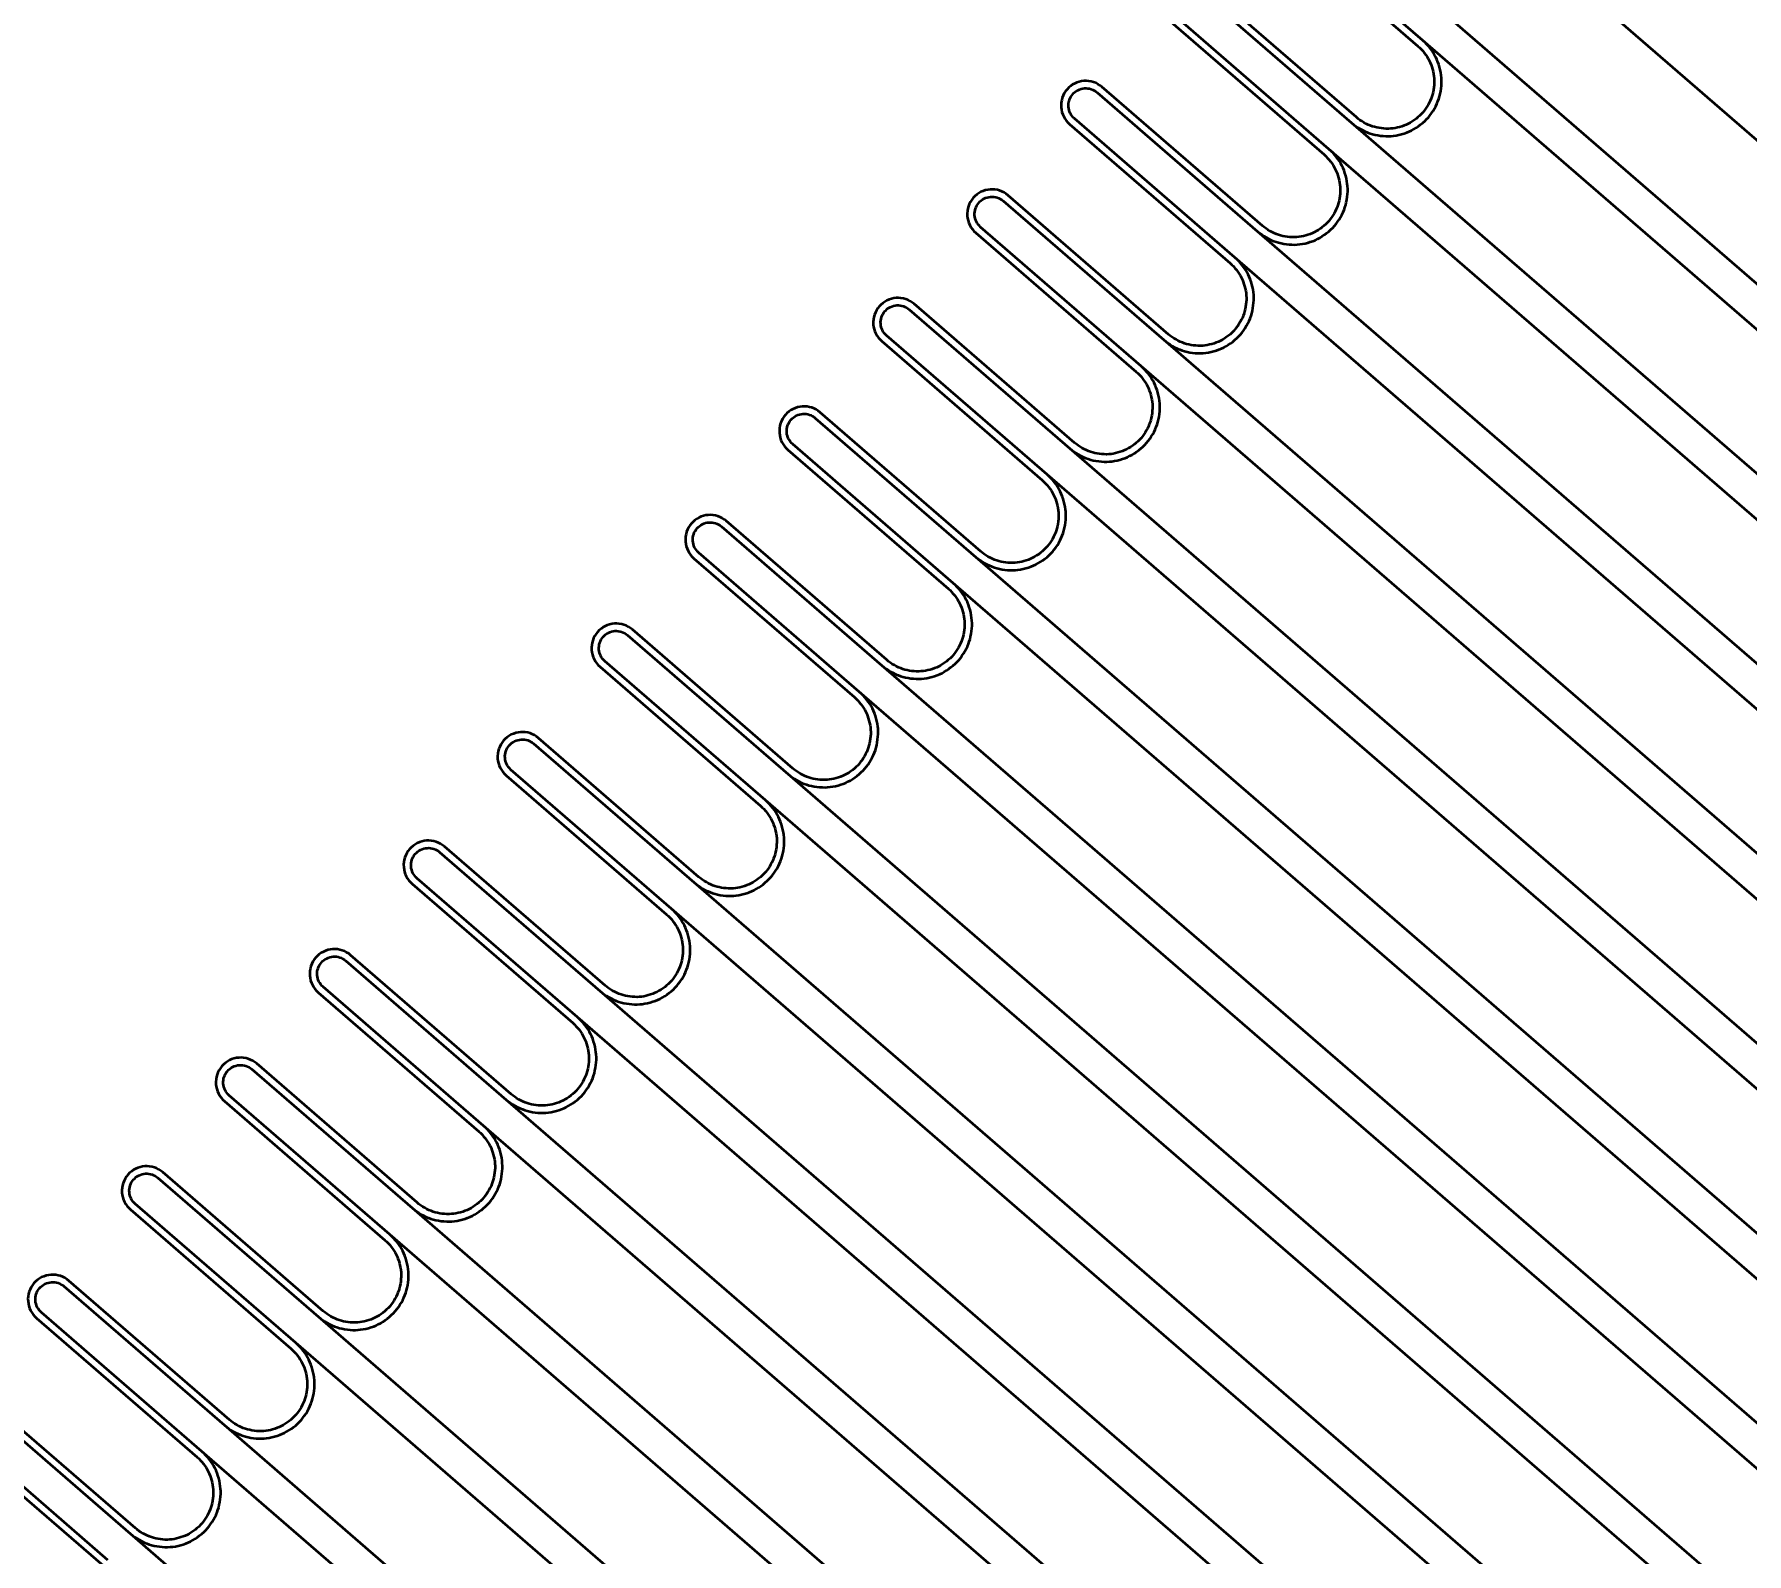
# Model space of a CAD drawing. Header units: millimetres. Extents: x -605 to 8012, y -2292 to 5879.
# Drawn here: x 5506.1 to 5563.9, y 2413.6 to 2464.8 of the extents above; entities that cross this region are included whole.
import ezdxf

# ---------------------------------------------------------------- set-up
doc = ezdxf.new("R2010")
doc.units = ezdxf.units.MM
doc.header["$LTSCALE"] = 5
doc.layers.add('Arestas Visíveis', color=7, linetype='Continuous', lineweight=35)
doc.layers.add('Dimensão', color=7, linetype='Continuous', lineweight=18, true_color=0x006400)
doc.styles.add('Texto_2_5_COTA - LNLS', font='SwissCLI.ttf')
doc.dimstyles.new('PADRAO-LNLS', dxfattribs={"dimscale": 5, "dimtxt": 2.5, "dimasz": 2.5, "dimexe": 1, "dimexo": 1, "dimgap": 0.25, "dimtad": 1, "dimdec": 1, "dimrnd": 1e-08, "dimzin": 0, "dimtxsty": 'Texto_2_5_COTA - LNLS', "dimcen": 0.09, "dimdle": 4, "dimclrd": 98, "dimclre": 98, "dimclrt": 1, "dimadec": 1, "dimazin": 0, "dimtfac": 0.6, "dimtdec": 3, "dimtmove": 0, "dimatfit": 3, "dimfxl": 1, "dimtolj": 1, "dimtzin": 0, "dimlwd": 15, "dimlwe": 15, "dimarcsym": 0})

# ---------------------------------------------------------------- blocks, each defined once
blk = doc.blocks.new('*D29')
at = {"layer": 'Defpoints', "color": 0, "linetype": 'Continuous', "transparency": 16777216}
for p in [(5101.315, 2083.83), (5040.877, 2036.105), (5098.358, 1963.311)]:
    blk.add_point(p, dxfattribs=at)
at = {"layer": 'Dimensão', "color": 98, "linetype": 'Continuous', "lineweight": 15, "transparency": 16777216}
for p, q in [((5093.569, 2093.64), (5085.822, 2103.45)), ((5044.801, 2039.204), (5105.24, 2086.929)), ((5102.282, 1966.41), (5162.721, 2014.135)), ((5166.543, 2001.226), (5174.29, 1991.416)), ((5376.079, 1735.872), (5174.29, 1991.416)), ((5830.081, 1735.872), (5376.079, 1735.872))]:
    blk.add_line(p, q, dxfattribs=at)
at = {"layer": 'Dimensão', "color": 98, "linetype": 'Continuous', "transparency": 16777216}
for points in [[(5095.204, 2094.931), (5091.934, 2092.349), (5101.315, 2083.83)], [(5168.178, 2002.517), (5164.908, 1999.935), (5158.797, 2011.037)]]:
    blk.add_solid(points, dxfattribs=at)
at = {"layer": 'Dimensão', "color": 1, "linetype": 'Continuous', "lineweight": 18, "transparency": 16777216, "insert": (5609.33, 1793.819), "char_height": 500, "attachment_point": 5, "style": 'Texto_2_5_COTA - LNLS'}
blk.add_mtext('\\A1;{\\H12.45;55,7 - (Centro Bloco Laminas e Centro Camara de Vacuo)}', dxfattribs=at)

msp = doc.modelspace()

# ---------------------------------------------------------------- linework, layer by layer
at = {"layer": 'Arestas Visíveis'}
for p, q in [((5552.94626, 2464.60872), (5547.53042, 2469.29625)), ((5547.36681, 2469.10722), (5552.78265, 2464.4197)), ((5588.981, 2439.80889), (5556.25759, 2468.13169)), ((5545.12562, 2466.51782), (5550.54147, 2461.83029)), ((5550.70508, 2462.01932), (5545.28923, 2466.70685)), ((5544.19851, 2465.44665), (5549.61435, 2460.75913)), ((5549.77796, 2460.94816), (5544.36212, 2465.63568)), ((5586.73092, 2436.91036), (5553.71174, 2465.48915)), ((5585.96939, 2436.02651), (5552.94626, 2464.60872)), ((5541.95732, 2462.85725), (5547.37317, 2458.16972)), ((5547.53678, 2458.35875), (5542.12093, 2463.04628)), ((5541.03021, 2461.78608), (5546.44605, 2457.09856)), ((5546.60966, 2457.28759), (5541.19382, 2461.97511)), ((5583.5646, 2433.24808), (5550.54147, 2461.83029)), ((5582.80109, 2432.36594), (5549.77796, 2460.94816)), ((5544.36848, 2454.69818), (5538.95263, 2459.38571)), ((5538.78902, 2459.19668), (5544.20487, 2454.50915)), ((5543.44136, 2453.62702), (5538.02552, 2458.31454)), ((5580.3963, 2429.58751), (5547.37317, 2458.16972)), ((5537.86191, 2458.12551), (5543.27775, 2453.43799)), ((5579.63279, 2428.70537), (5546.60966, 2457.28759)), ((5535.62072, 2455.53611), (5541.03657, 2450.84858)), ((5541.20018, 2451.03761), (5535.78433, 2455.72514)), ((5534.69361, 2454.46494), (5540.10945, 2449.77742)), ((5540.27306, 2449.96645), (5534.85722, 2454.65397)), ((5577.228, 2425.92694), (5544.20487, 2454.50915)), ((5576.46449, 2425.0448), (5543.44136, 2453.62702)), ((5532.45242, 2451.87554), (5537.86827, 2447.18801)), ((5538.03188, 2447.37704), (5532.61603, 2452.06457)), ((5531.52531, 2450.80437), (5536.94115, 2446.11685)), ((5537.10476, 2446.30588), (5531.68892, 2450.9934)), ((5574.0597, 2422.26637), (5541.03657, 2450.84858)), ((5573.29619, 2421.38423), (5540.27306, 2449.96645)), ((5534.86358, 2443.71647), (5529.44773, 2448.404)), ((5529.28412, 2448.21497), (5534.69997, 2443.52745)), ((5533.93646, 2442.64531), (5528.52062, 2447.33283)), ((5570.8914, 2418.6058), (5537.86827, 2447.18801)), ((5528.35701, 2447.14381), (5533.77285, 2442.45628)), ((5570.12789, 2417.72366), (5537.10476, 2446.30588)), ((5526.11582, 2444.5544), (5531.53167, 2439.86688)), ((5531.69528, 2440.05591), (5526.27943, 2444.74343)), ((5525.18871, 2443.48324), (5530.60455, 2438.79571)), ((5530.76816, 2438.98474), (5525.35232, 2443.67227)), ((5567.7231, 2414.94523), (5534.69997, 2443.52745)), ((5566.95959, 2414.06309), (5533.93646, 2442.64531)), ((5522.94752, 2440.89383), (5528.36337, 2436.20631)), ((5528.52698, 2436.39534), (5523.11113, 2441.08286)), ((5522.02041, 2439.82267), (5527.43625, 2435.13514)), ((5527.59986, 2435.32417), (5522.18402, 2440.0117)), ((5564.5548, 2411.28466), (5531.53167, 2439.86688)), ((5563.79129, 2410.40252), (5530.76816, 2438.98474)), ((5525.35868, 2432.73477), (5519.94283, 2437.42229)), ((5519.77922, 2437.23326), (5525.19507, 2432.54574)), ((5524.43156, 2431.6636), (5519.01572, 2436.35113)), ((5561.3865, 2407.62409), (5528.36337, 2436.20631)), ((5518.85211, 2436.1621), (5524.26795, 2431.47457)), ((5560.62299, 2406.74195), (5527.59986, 2435.32417)), ((5516.61092, 2433.57269), (5522.02677, 2428.88517)), ((5522.19038, 2429.0742), (5516.77453, 2433.76172)), ((5515.68381, 2432.50153), (5521.09965, 2427.814)), ((5521.26326, 2428.00303), (5515.84742, 2432.69056)), ((5558.2182, 2403.96352), (5525.19507, 2432.54574)), ((5557.45469, 2403.08138), (5524.43156, 2431.6636)), ((5513.44262, 2429.91213), (5518.85847, 2425.2246)), ((5519.02208, 2425.41363), (5513.60623, 2430.10115)), ((5512.51551, 2428.84096), (5517.93135, 2424.15343)), ((5518.09496, 2424.34246), (5512.67912, 2429.02999)), ((5555.0499, 2400.30295), (5522.02677, 2428.88517)), ((5554.28639, 2399.42082), (5521.26326, 2428.00303)), ((5515.85378, 2421.75306), (5510.43793, 2426.44059)), ((5510.27432, 2426.25156), (5515.69017, 2421.56403)), ((5514.92666, 2420.68189), (5509.51082, 2425.36942)), ((5509.34721, 2425.18039), (5514.76305, 2420.49286)), ((5551.8816, 2396.64238), (5518.85847, 2425.2246)), ((5551.11809, 2395.76025), (5518.09496, 2424.34246)), ((5507.10602, 2422.59099), (5512.52187, 2417.90346)), ((5512.68548, 2418.09249), (5507.26963, 2422.78002)), ((5506.17891, 2421.51982), (5511.59475, 2416.83229)), ((5511.75836, 2417.02132), (5506.34252, 2421.70885)), ((5548.7133, 2392.98181), (5515.69017, 2421.56403)), ((5547.94979, 2392.09968), (5514.92666, 2420.68189)), ((5503.93772, 2418.93042), (5509.35357, 2414.24289)), ((5509.51718, 2414.43192), (5504.10133, 2419.11945)), ((5503.01061, 2417.85925), (5508.42645, 2413.17172)), ((5508.59006, 2413.36075), (5503.17422, 2418.04828)), ((5545.545, 2389.32124), (5512.52187, 2417.90346)), ((5544.78149, 2388.43911), (5511.75836, 2417.02132)), ((5542.3767, 2385.66067), (5509.35357, 2414.24289))]:
    msp.add_line(p, q, dxfattribs=at)
for points, knots in [([(5550.54147, 2461.83029), (5550.71292, 2461.6819), (5550.94944, 2461.54739), (5551.37981, 2461.40442), (5551.64981, 2461.37066), (5552.10213, 2461.40327), (5552.36449, 2461.4754), (5552.7699, 2461.67862), (5552.98469, 2461.84566), (5553.28147, 2462.18856), (5553.41598, 2462.42508), (5553.55896, 2462.85545), (5553.59271, 2463.12545), (5553.56011, 2463.57777), (5553.48797, 2463.84013), (5553.28475, 2464.24555), (5553.11771, 2464.46033), (5552.94626, 2464.60872)], [0.163258511, 0.163258511, 0.163258511, 0.163258511, 0.204073147, 0.204073147, 0.244887779, 0.244887779, 0.285702405, 0.285702405, 0.326517025, 0.326517025, 0.367331648, 0.367331648, 0.408146277, 0.408146277, 0.448960906, 0.448960906, 0.489775539, 0.489775539, 0.489775539, 0.489775539]), ([(5552.78265, 2464.4197), (5552.93077, 2464.29149), (5553.07509, 2464.10593), (5553.25065, 2463.75569), (5553.31297, 2463.52902), (5553.34114, 2463.13825), (5553.31198, 2462.90499), (5553.18846, 2462.53318), (5553.07225, 2462.32884), (5552.81585, 2462.0326), (5552.63029, 2461.88829), (5552.28004, 2461.71272), (5552.05338, 2461.6504), (5551.6626, 2461.62223), (5551.42935, 2461.6514), (5551.05754, 2461.77491), (5550.8532, 2461.89112), (5550.70508, 2462.01932)], [0.14104407, 0.14104407, 0.14104407, 0.14104407, 0.176305095, 0.176305095, 0.211566116, 0.211566116, 0.246827131, 0.246827131, 0.282088143, 0.282088143, 0.317349156, 0.317349156, 0.352610174, 0.352610174, 0.387871193, 0.387871193, 0.423132215, 0.423132215, 0.423132215, 0.423132215]), ([(5542.12093, 2463.04628), (5542.04317, 2463.11358), (5541.93589, 2463.17459), (5541.74069, 2463.23944), (5541.61823, 2463.25475), (5541.41308, 2463.23996), (5541.29408, 2463.20725), (5541.1102, 2463.11507), (5541.01278, 2463.03931), (5540.94547, 2462.96154), (5540.87817, 2462.88378), (5540.81716, 2462.7765), (5540.75231, 2462.5813), (5540.737, 2462.45884), (5540.75179, 2462.25369), (5540.78451, 2462.13469), (5540.87668, 2461.95081), (5540.95244, 2461.85339), (5541.03021, 2461.78608)], [0.222144402, 0.222144402, 0.222144402, 0.222144402, 0.240656438, 0.240656438, 0.259168472, 0.259168472, 0.277680504, 0.277680504, 0.296192536, 0.296192536, 0.296192536, 0.314704568, 0.314704568, 0.333216601, 0.333216601, 0.351728635, 0.351728635, 0.37024067, 0.37024067, 0.37024067, 0.37024067]), ([(5541.19382, 2461.97511), (5541.13938, 2462.02223), (5541.08635, 2462.09042), (5541.02183, 2462.21914), (5540.99892, 2462.30243), (5540.98857, 2462.44604), (5540.99929, 2462.53177), (5541.04468, 2462.66841), (5541.08739, 2462.7435), (5541.1345, 2462.79794), (5541.18162, 2462.85237), (5541.24981, 2462.9054), (5541.37853, 2462.96993), (5541.46182, 2462.99283), (5541.60543, 2463.00318), (5541.69116, 2462.99246), (5541.8278, 2462.94707), (5541.90289, 2462.90436), (5541.95732, 2462.85725)], [0.155501082, 0.155501082, 0.155501082, 0.155501082, 0.168459506, 0.168459506, 0.18141793, 0.18141793, 0.194376353, 0.194376353, 0.207334775, 0.207334775, 0.207334775, 0.220293197, 0.220293197, 0.23325162, 0.23325162, 0.246210044, 0.246210044, 0.259168469, 0.259168469, 0.259168469, 0.259168469]), ([(5547.37317, 2458.16972), (5547.54462, 2458.02133), (5547.78114, 2457.88682), (5548.21151, 2457.74385), (5548.48151, 2457.71009), (5548.93383, 2457.7427), (5549.19619, 2457.81483), (5549.6016, 2458.01805), (5549.81639, 2458.18509), (5550.11317, 2458.52799), (5550.24768, 2458.76452), (5550.39066, 2459.19488), (5550.42441, 2459.46488), (5550.39181, 2459.9172), (5550.31967, 2460.17956), (5550.11645, 2460.58498), (5549.94941, 2460.79976), (5549.77796, 2460.94816)], [0.163258511, 0.163258511, 0.163258511, 0.163258511, 0.204073147, 0.204073147, 0.244887779, 0.244887779, 0.285702405, 0.285702405, 0.326517025, 0.326517025, 0.367331646, 0.367331646, 0.408146272, 0.408146272, 0.448960904, 0.448960904, 0.489775539, 0.489775539, 0.489775539, 0.489775539]), ([(5549.61435, 2460.75913), (5549.76247, 2460.63093), (5549.90679, 2460.44536), (5550.08235, 2460.09512), (5550.14467, 2459.86845), (5550.17284, 2459.47768), (5550.14368, 2459.24442), (5550.02016, 2458.87261), (5549.90395, 2458.66827), (5549.64755, 2458.37203), (5549.46199, 2458.22772), (5549.11174, 2458.05215), (5548.88508, 2457.98983), (5548.4943, 2457.96166), (5548.26105, 2457.99083), (5547.88924, 2458.11434), (5547.6849, 2458.23055), (5547.53678, 2458.35875)], [0.14104407, 0.14104407, 0.14104407, 0.14104407, 0.176305095, 0.176305095, 0.211566116, 0.211566116, 0.246827131, 0.246827131, 0.282088143, 0.282088143, 0.317349154, 0.317349154, 0.35261017, 0.35261017, 0.387871191, 0.387871191, 0.423132215, 0.423132215, 0.423132215, 0.423132215]), ([(5538.95263, 2459.38571), (5538.87487, 2459.45301), (5538.76759, 2459.51402), (5538.57239, 2459.57887), (5538.44993, 2459.59418), (5538.24478, 2459.57939), (5538.12578, 2459.54668), (5537.9419, 2459.4545), (5537.84448, 2459.37874), (5537.77717, 2459.30097), (5537.70987, 2459.22321), (5537.64886, 2459.11593), (5537.58401, 2458.92073), (5537.5687, 2458.79827), (5537.58349, 2458.59312), (5537.61621, 2458.47412), (5537.70838, 2458.29024), (5537.78414, 2458.19282), (5537.86191, 2458.12551)], [0.222144402, 0.222144402, 0.222144402, 0.222144402, 0.240656438, 0.240656438, 0.259168472, 0.259168472, 0.277680504, 0.277680504, 0.296192536, 0.296192536, 0.296192536, 0.314704568, 0.314704568, 0.333216601, 0.333216601, 0.351728635, 0.351728635, 0.37024067, 0.37024067, 0.37024067, 0.37024067]), ([(5538.02552, 2458.31454), (5537.97108, 2458.36166), (5537.91805, 2458.42985), (5537.85353, 2458.55857), (5537.83062, 2458.64187), (5537.82027, 2458.78548), (5537.83099, 2458.8712), (5537.87638, 2459.00784), (5537.91909, 2459.08293), (5537.9662, 2459.13737), (5538.01332, 2459.1918), (5538.08151, 2459.24484), (5538.21023, 2459.30936), (5538.29352, 2459.33226), (5538.43713, 2459.34261), (5538.52286, 2459.33189), (5538.6595, 2459.2865), (5538.73459, 2459.24379), (5538.78902, 2459.19668)], [0.155501082, 0.155501082, 0.155501082, 0.155501082, 0.168459506, 0.168459506, 0.18141793, 0.18141793, 0.194376353, 0.194376353, 0.207334775, 0.207334775, 0.207334775, 0.220293197, 0.220293197, 0.23325162, 0.23325162, 0.246210044, 0.246210044, 0.259168469, 0.259168469, 0.259168469, 0.259168469]), ([(5544.20487, 2454.50915), (5544.37632, 2454.36076), (5544.61284, 2454.22625), (5545.04321, 2454.08328), (5545.31321, 2454.04952), (5545.76553, 2454.08213), (5546.02789, 2454.15426), (5546.4333, 2454.35748), (5546.64809, 2454.52453), (5546.94487, 2454.86742), (5547.07938, 2455.10395), (5547.22236, 2455.53432), (5547.25611, 2455.80431), (5547.22351, 2456.25663), (5547.15137, 2456.51899), (5546.94815, 2456.92441), (5546.78111, 2457.13919), (5546.60966, 2457.28759)], [0.163258511, 0.163258511, 0.163258511, 0.163258511, 0.204073147, 0.204073147, 0.244887779, 0.244887779, 0.285702405, 0.285702405, 0.326517025, 0.326517025, 0.367331646, 0.367331646, 0.408146272, 0.408146272, 0.448960904, 0.448960904, 0.489775539, 0.489775539, 0.489775539, 0.489775539]), ([(5546.44605, 2457.09856), (5546.59417, 2456.97036), (5546.73849, 2456.7848), (5546.91405, 2456.43455), (5546.97637, 2456.20788), (5547.00454, 2455.81711), (5546.97538, 2455.58385), (5546.85186, 2455.21204), (5546.73565, 2455.0077), (5546.47925, 2454.71146), (5546.29369, 2454.56715), (5545.94344, 2454.39158), (5545.71678, 2454.32926), (5545.326, 2454.30109), (5545.09275, 2454.33026), (5544.72094, 2454.45377), (5544.5166, 2454.56998), (5544.36848, 2454.69818)], [0.14104407, 0.14104407, 0.14104407, 0.14104407, 0.176305095, 0.176305095, 0.211566116, 0.211566116, 0.246827131, 0.246827131, 0.282088143, 0.282088143, 0.317349156, 0.317349156, 0.352610174, 0.352610174, 0.387871193, 0.387871193, 0.423132215, 0.423132215, 0.423132215, 0.423132215]), ([(5535.78433, 2455.72514), (5535.70657, 2455.79245), (5535.59929, 2455.85345), (5535.40409, 2455.9183), (5535.28163, 2455.93361), (5535.07648, 2455.91882), (5534.95748, 2455.88611), (5534.7736, 2455.79393), (5534.67618, 2455.71817), (5534.60887, 2455.64041), (5534.54157, 2455.56264), (5534.48056, 2455.45536), (5534.41571, 2455.26016), (5534.4004, 2455.1377), (5534.41519, 2454.93255), (5534.44791, 2454.81355), (5534.54008, 2454.62967), (5534.61584, 2454.53225), (5534.69361, 2454.46494)], [0.222144402, 0.222144402, 0.222144402, 0.222144402, 0.240656438, 0.240656438, 0.259168472, 0.259168472, 0.277680504, 0.277680504, 0.296192536, 0.296192536, 0.296192536, 0.314704568, 0.314704568, 0.333216601, 0.333216601, 0.351728635, 0.351728635, 0.37024067, 0.37024067, 0.37024067, 0.37024067]), ([(5534.85722, 2454.65397), (5534.80278, 2454.70109), (5534.74975, 2454.76928), (5534.68523, 2454.898), (5534.66232, 2454.9813), (5534.65197, 2455.12491), (5534.66269, 2455.21063), (5534.70808, 2455.34727), (5534.75079, 2455.42236), (5534.7979, 2455.4768), (5534.84502, 2455.53123), (5534.91321, 2455.58427), (5535.04193, 2455.64879), (5535.12522, 2455.67169), (5535.26883, 2455.68204), (5535.35456, 2455.67132), (5535.4912, 2455.62593), (5535.56629, 2455.58322), (5535.62072, 2455.53611)], [0.155501082, 0.155501082, 0.155501082, 0.155501082, 0.168459506, 0.168459506, 0.181417929, 0.181417929, 0.194376353, 0.194376353, 0.207334775, 0.207334775, 0.207334775, 0.220293197, 0.220293197, 0.23325162, 0.23325162, 0.246210044, 0.246210044, 0.259168469, 0.259168469, 0.259168469, 0.259168469]), ([(5541.03657, 2450.84858), (5541.20802, 2450.70019), (5541.44454, 2450.56568), (5541.87491, 2450.42271), (5542.14491, 2450.38895), (5542.59723, 2450.42156), (5542.85959, 2450.49369), (5543.265, 2450.69691), (5543.47979, 2450.86396), (5543.77657, 2451.20685), (5543.91108, 2451.44338), (5544.05406, 2451.87375), (5544.08781, 2452.14374), (5544.05521, 2452.59606), (5543.98307, 2452.85842), (5543.77985, 2453.26384), (5543.61281, 2453.47862), (5543.44136, 2453.62702)], [0.163258511, 0.163258511, 0.163258511, 0.163258511, 0.204073147, 0.204073147, 0.244887779, 0.244887779, 0.285702405, 0.285702405, 0.326517025, 0.326517025, 0.367331646, 0.367331646, 0.408146272, 0.408146272, 0.448960904, 0.448960904, 0.489775539, 0.489775539, 0.489775539, 0.489775539]), ([(5543.27775, 2453.43799), (5543.42587, 2453.30979), (5543.57019, 2453.12423), (5543.74575, 2452.77398), (5543.80807, 2452.54731), (5543.83624, 2452.15654), (5543.80708, 2451.92328), (5543.68356, 2451.55147), (5543.56735, 2451.34713), (5543.31095, 2451.05089), (5543.12539, 2450.90658), (5542.77514, 2450.73101), (5542.54848, 2450.66869), (5542.1577, 2450.64052), (5541.92445, 2450.66969), (5541.55264, 2450.7932), (5541.3483, 2450.90941), (5541.20018, 2451.03761)], [0.14104407, 0.14104407, 0.14104407, 0.14104407, 0.176305095, 0.176305095, 0.211566116, 0.211566116, 0.246827131, 0.246827131, 0.282088143, 0.282088143, 0.317349156, 0.317349156, 0.352610174, 0.352610174, 0.387871193, 0.387871193, 0.423132215, 0.423132215, 0.423132215, 0.423132215]), ([(5532.61603, 2452.06457), (5532.53827, 2452.13188), (5532.43099, 2452.19289), (5532.23579, 2452.25773), (5532.11333, 2452.27304), (5531.90818, 2452.25825), (5531.78918, 2452.22554), (5531.6053, 2452.13336), (5531.50788, 2452.0576), (5531.44057, 2451.97984), (5531.37327, 2451.90207), (5531.31226, 2451.79479), (5531.24741, 2451.59959), (5531.2321, 2451.47713), (5531.24689, 2451.27198), (5531.27961, 2451.15298), (5531.37178, 2450.9691), (5531.44754, 2450.87168), (5531.52531, 2450.80437)], [0.222144402, 0.222144402, 0.222144402, 0.222144402, 0.240656438, 0.240656438, 0.259168472, 0.259168472, 0.277680504, 0.277680504, 0.296192536, 0.296192536, 0.296192536, 0.314704568, 0.314704568, 0.333216601, 0.333216601, 0.351728635, 0.351728635, 0.37024067, 0.37024067, 0.37024067, 0.37024067]), ([(5531.68892, 2450.9934), (5531.63448, 2451.04052), (5531.58145, 2451.10871), (5531.51693, 2451.23743), (5531.49402, 2451.32073), (5531.48367, 2451.46434), (5531.49439, 2451.55006), (5531.53978, 2451.6867), (5531.58249, 2451.76179), (5531.6296, 2451.81623), (5531.67672, 2451.87066), (5531.74491, 2451.9237), (5531.87363, 2451.98822), (5531.95692, 2452.01112), (5532.10053, 2452.02147), (5532.18626, 2452.01075), (5532.3229, 2451.96536), (5532.39799, 2451.92266), (5532.45242, 2451.87554)], [0.155501082, 0.155501082, 0.155501082, 0.155501082, 0.168459506, 0.168459506, 0.18141793, 0.18141793, 0.194376353, 0.194376353, 0.207334775, 0.207334775, 0.207334775, 0.220293197, 0.220293197, 0.23325162, 0.23325162, 0.246210044, 0.246210044, 0.259168469, 0.259168469, 0.259168469, 0.259168469]), ([(5537.86827, 2447.18801), (5538.03972, 2447.03962), (5538.27624, 2446.90511), (5538.70661, 2446.76214), (5538.97661, 2446.72838), (5539.42893, 2446.76099), (5539.69129, 2446.83312), (5540.0967, 2447.03634), (5540.31149, 2447.20339), (5540.60827, 2447.54628), (5540.74278, 2447.78281), (5540.88576, 2448.21318), (5540.91951, 2448.48317), (5540.88691, 2448.93549), (5540.81477, 2449.19786), (5540.61155, 2449.60327), (5540.44451, 2449.81806), (5540.27306, 2449.96645)], [0.163258511, 0.163258511, 0.163258511, 0.163258511, 0.204073147, 0.204073147, 0.244887779, 0.244887779, 0.285702405, 0.285702405, 0.326517025, 0.326517025, 0.367331646, 0.367331646, 0.408146272, 0.408146272, 0.448960904, 0.448960904, 0.489775539, 0.489775539, 0.489775539, 0.489775539]), ([(5540.10945, 2449.77742), (5540.25757, 2449.64922), (5540.40189, 2449.46366), (5540.57745, 2449.11341), (5540.63977, 2448.88675), (5540.66794, 2448.49597), (5540.63878, 2448.26271), (5540.51526, 2447.8909), (5540.39905, 2447.68656), (5540.14265, 2447.39032), (5539.95709, 2447.24601), (5539.60684, 2447.07044), (5539.38018, 2447.00812), (5538.9894, 2446.97995), (5538.75615, 2447.00912), (5538.38434, 2447.13264), (5538.18, 2447.24884), (5538.03188, 2447.37704)], [0.14104407, 0.14104407, 0.14104407, 0.14104407, 0.176305095, 0.176305095, 0.211566116, 0.211566116, 0.246827131, 0.246827131, 0.282088143, 0.282088143, 0.317349156, 0.317349156, 0.352610174, 0.352610174, 0.387871193, 0.387871193, 0.423132215, 0.423132215, 0.423132215, 0.423132215]), ([(5529.44773, 2448.404), (5529.36997, 2448.47131), (5529.26269, 2448.53232), (5529.06749, 2448.59716), (5528.94503, 2448.61247), (5528.73988, 2448.59769), (5528.62088, 2448.56497), (5528.437, 2448.47279), (5528.33958, 2448.39703), (5528.27227, 2448.31927), (5528.20497, 2448.2415), (5528.14396, 2448.13423), (5528.07911, 2447.93903), (5528.0638, 2447.81657), (5528.07859, 2447.61141), (5528.11131, 2447.49241), (5528.20348, 2447.30853), (5528.27924, 2447.21111), (5528.35701, 2447.14381)], [0.222144402, 0.222144402, 0.222144402, 0.222144402, 0.240656438, 0.240656438, 0.259168472, 0.259168472, 0.277680504, 0.277680504, 0.296192536, 0.296192536, 0.296192536, 0.314704568, 0.314704568, 0.333216601, 0.333216601, 0.351728635, 0.351728635, 0.37024067, 0.37024067, 0.37024067, 0.37024067]), ([(5528.52062, 2447.33283), (5528.46618, 2447.37995), (5528.41315, 2447.44814), (5528.34863, 2447.57686), (5528.32572, 2447.66016), (5528.31537, 2447.80377), (5528.32609, 2447.88949), (5528.37148, 2448.02613), (5528.41419, 2448.10122), (5528.4613, 2448.15566), (5528.50842, 2448.21009), (5528.57661, 2448.26313), (5528.70533, 2448.32765), (5528.78862, 2448.35055), (5528.93223, 2448.3609), (5529.01796, 2448.35019), (5529.1546, 2448.30479), (5529.22969, 2448.26209), (5529.28412, 2448.21497)], [0.155501082, 0.155501082, 0.155501082, 0.155501082, 0.168459506, 0.168459506, 0.18141793, 0.18141793, 0.194376353, 0.194376353, 0.207334775, 0.207334775, 0.207334775, 0.220293197, 0.220293197, 0.23325162, 0.23325162, 0.246210044, 0.246210044, 0.259168469, 0.259168469, 0.259168469, 0.259168469]), ([(5534.69997, 2443.52745), (5534.87142, 2443.37905), (5535.10794, 2443.24454), (5535.53831, 2443.10157), (5535.8083, 2443.06781), (5536.26063, 2443.10042), (5536.52299, 2443.17255), (5536.9284, 2443.37577), (5537.14319, 2443.54282), (5537.43997, 2443.88571), (5537.57448, 2444.12224), (5537.71746, 2444.55261), (5537.75121, 2444.8226), (5537.71861, 2445.27492), (5537.64647, 2445.53729), (5537.44325, 2445.9427), (5537.27621, 2446.15749), (5537.10476, 2446.30588)], [0.163258511, 0.163258511, 0.163258511, 0.163258511, 0.204073147, 0.204073147, 0.244887779, 0.244887779, 0.285702405, 0.285702405, 0.326517025, 0.326517025, 0.367331646, 0.367331646, 0.408146272, 0.408146272, 0.448960904, 0.448960904, 0.489775539, 0.489775539, 0.489775539, 0.489775539]), ([(5536.94115, 2446.11685), (5537.08927, 2445.98865), (5537.23359, 2445.80309), (5537.40915, 2445.45284), (5537.47147, 2445.22618), (5537.49964, 2444.8354), (5537.47048, 2444.60214), (5537.34696, 2444.23033), (5537.23075, 2444.02599), (5536.97435, 2443.72976), (5536.78879, 2443.58544), (5536.43854, 2443.40987), (5536.21188, 2443.34755), (5535.8211, 2443.31938), (5535.58785, 2443.34855), (5535.21604, 2443.47207), (5535.0117, 2443.58827), (5534.86358, 2443.71647)], [0.14104407, 0.14104407, 0.14104407, 0.14104407, 0.176305095, 0.176305095, 0.211566116, 0.211566116, 0.246827131, 0.246827131, 0.282088143, 0.282088143, 0.317349154, 0.317349154, 0.35261017, 0.35261017, 0.387871191, 0.387871191, 0.423132215, 0.423132215, 0.423132215, 0.423132215]), ([(5526.27943, 2444.74343), (5526.20167, 2444.81074), (5526.09439, 2444.87175), (5525.89919, 2444.93659), (5525.77673, 2444.95191), (5525.57158, 2444.93712), (5525.45258, 2444.9044), (5525.2687, 2444.81223), (5525.17128, 2444.73646), (5525.10397, 2444.6587), (5525.03667, 2444.58093), (5524.97566, 2444.47366), (5524.91081, 2444.27846), (5524.8955, 2444.156), (5524.91029, 2443.95084), (5524.94301, 2443.83184), (5525.03518, 2443.64796), (5525.11094, 2443.55054), (5525.18871, 2443.48324)], [0.222144402, 0.222144402, 0.222144402, 0.222144402, 0.240656438, 0.240656438, 0.259168472, 0.259168472, 0.277680504, 0.277680504, 0.296192536, 0.296192536, 0.296192536, 0.314704568, 0.314704568, 0.333216601, 0.333216601, 0.351728635, 0.351728635, 0.37024067, 0.37024067, 0.37024067, 0.37024067]), ([(5525.35232, 2443.67227), (5525.29788, 2443.71938), (5525.24485, 2443.78757), (5525.18033, 2443.91629), (5525.15742, 2443.99959), (5525.14707, 2444.1432), (5525.15779, 2444.22892), (5525.20318, 2444.36556), (5525.24589, 2444.44065), (5525.293, 2444.49509), (5525.34012, 2444.54952), (5525.40831, 2444.60256), (5525.53703, 2444.66708), (5525.62032, 2444.68998), (5525.76393, 2444.70033), (5525.84966, 2444.68962), (5525.9863, 2444.64422), (5526.06139, 2444.60152), (5526.11582, 2444.5544)], [0.155501082, 0.155501082, 0.155501082, 0.155501082, 0.168459506, 0.168459506, 0.18141793, 0.18141793, 0.194376353, 0.194376353, 0.207334775, 0.207334775, 0.207334775, 0.220293197, 0.220293197, 0.23325162, 0.23325162, 0.246210044, 0.246210044, 0.259168469, 0.259168469, 0.259168469, 0.259168469]), ([(5531.53167, 2439.86688), (5531.70312, 2439.71848), (5531.93964, 2439.58397), (5532.37001, 2439.441), (5532.64, 2439.40724), (5533.09233, 2439.43985), (5533.35469, 2439.51198), (5533.7601, 2439.7152), (5533.97489, 2439.88225), (5534.27167, 2440.22514), (5534.40618, 2440.46167), (5534.54916, 2440.89204), (5534.58291, 2441.16203), (5534.55031, 2441.61435), (5534.47817, 2441.87672), (5534.27495, 2442.28213), (5534.10791, 2442.49692), (5533.93646, 2442.64531)], [0.163258511, 0.163258511, 0.163258511, 0.163258511, 0.204073147, 0.204073147, 0.244887779, 0.244887779, 0.285702405, 0.285702405, 0.326517025, 0.326517025, 0.367331646, 0.367331646, 0.408146272, 0.408146272, 0.448960904, 0.448960904, 0.489775539, 0.489775539, 0.489775539, 0.489775539]), ([(5533.77285, 2442.45628), (5533.92097, 2442.32808), (5534.06529, 2442.14252), (5534.24085, 2441.79227), (5534.30317, 2441.56561), (5534.33134, 2441.17483), (5534.30218, 2440.94157), (5534.17866, 2440.56976), (5534.06245, 2440.36542), (5533.80605, 2440.06919), (5533.62049, 2439.92487), (5533.27024, 2439.7493), (5533.04358, 2439.68698), (5532.6528, 2439.65881), (5532.41955, 2439.68798), (5532.04774, 2439.8115), (5531.8434, 2439.9277), (5531.69528, 2440.05591)], [0.14104407, 0.14104407, 0.14104407, 0.14104407, 0.176305095, 0.176305095, 0.211566116, 0.211566116, 0.246827131, 0.246827131, 0.282088143, 0.282088143, 0.317349154, 0.317349154, 0.35261017, 0.35261017, 0.387871191, 0.387871191, 0.423132215, 0.423132215, 0.423132215, 0.423132215]), ([(5523.11113, 2441.08286), (5523.03337, 2441.15017), (5522.92609, 2441.21118), (5522.73089, 2441.27602), (5522.60843, 2441.29134), (5522.40328, 2441.27655), (5522.28428, 2441.24383), (5522.1004, 2441.15166), (5522.00298, 2441.07589), (5521.93567, 2440.99813), (5521.86837, 2440.92037), (5521.80736, 2440.81309), (5521.74251, 2440.61789), (5521.7272, 2440.49543), (5521.74199, 2440.29027), (5521.77471, 2440.17127), (5521.86688, 2439.98739), (5521.94264, 2439.88997), (5522.02041, 2439.82267)], [0.222144402, 0.222144402, 0.222144402, 0.222144402, 0.240656438, 0.240656438, 0.259168472, 0.259168472, 0.277680504, 0.277680504, 0.296192536, 0.296192536, 0.296192536, 0.314704568, 0.314704568, 0.333216601, 0.333216601, 0.351728635, 0.351728635, 0.37024067, 0.37024067, 0.37024067, 0.37024067]), ([(5522.18402, 2440.0117), (5522.12958, 2440.05881), (5522.07655, 2440.127), (5522.01203, 2440.25572), (5521.98912, 2440.33902), (5521.97877, 2440.48263), (5521.98949, 2440.56835), (5522.03488, 2440.70499), (5522.07759, 2440.78009), (5522.1247, 2440.83452), (5522.17182, 2440.88895), (5522.24001, 2440.94199), (5522.36873, 2441.00651), (5522.45202, 2441.02941), (5522.59563, 2441.03976), (5522.68136, 2441.02905), (5522.818, 2440.98365), (5522.89309, 2440.94095), (5522.94752, 2440.89383)], [0.155501082, 0.155501082, 0.155501082, 0.155501082, 0.168459506, 0.168459506, 0.18141793, 0.18141793, 0.194376353, 0.194376353, 0.207334775, 0.207334775, 0.207334775, 0.220293197, 0.220293197, 0.23325162, 0.23325162, 0.246210044, 0.246210044, 0.259168469, 0.259168469, 0.259168469, 0.259168469]), ([(5528.36337, 2436.20631), (5528.53482, 2436.05791), (5528.77134, 2435.9234), (5529.20171, 2435.78043), (5529.4717, 2435.74667), (5529.92403, 2435.77928), (5530.18639, 2435.85141), (5530.5918, 2436.05463), (5530.80659, 2436.22168), (5531.10337, 2436.56457), (5531.23788, 2436.8011), (5531.38086, 2437.23147), (5531.41461, 2437.50146), (5531.38201, 2437.95379), (5531.30987, 2438.21615), (5531.10665, 2438.62156), (5530.93961, 2438.83635), (5530.76816, 2438.98474)], [0.163258511, 0.163258511, 0.163258511, 0.163258511, 0.204073147, 0.204073147, 0.244887779, 0.244887779, 0.285702405, 0.285702405, 0.326517025, 0.326517025, 0.367331646, 0.367331646, 0.408146272, 0.408146272, 0.448960904, 0.448960904, 0.489775539, 0.489775539, 0.489775539, 0.489775539]), ([(5530.60455, 2438.79571), (5530.75267, 2438.66751), (5530.89699, 2438.48195), (5531.07255, 2438.1317), (5531.13487, 2437.90504), (5531.16304, 2437.51426), (5531.13388, 2437.281), (5531.01036, 2436.9092), (5530.89415, 2436.70485), (5530.63775, 2436.40862), (5530.45219, 2436.2643), (5530.10194, 2436.08873), (5529.87528, 2436.02641), (5529.4845, 2435.99824), (5529.25125, 2436.02741), (5528.87944, 2436.15093), (5528.6751, 2436.26714), (5528.52698, 2436.39534)], [0.14104407, 0.14104407, 0.14104407, 0.14104407, 0.176305095, 0.176305095, 0.211566116, 0.211566116, 0.246827131, 0.246827131, 0.282088143, 0.282088143, 0.317349154, 0.317349154, 0.35261017, 0.35261017, 0.387871191, 0.387871191, 0.423132215, 0.423132215, 0.423132215, 0.423132215]), ([(5519.94283, 2437.42229), (5519.86507, 2437.4896), (5519.75779, 2437.55061), (5519.56259, 2437.61545), (5519.44013, 2437.63077), (5519.23498, 2437.61598), (5519.11598, 2437.58326), (5518.9321, 2437.49109), (5518.83468, 2437.41532), (5518.76737, 2437.33756), (5518.70007, 2437.2598), (5518.63906, 2437.15252), (5518.57421, 2436.95732), (5518.5589, 2436.83486), (5518.57369, 2436.6297), (5518.60641, 2436.5107), (5518.69858, 2436.32682), (5518.77434, 2436.2294), (5518.85211, 2436.1621)], [0.222144402, 0.222144402, 0.222144402, 0.222144402, 0.240656438, 0.240656438, 0.259168472, 0.259168472, 0.277680504, 0.277680504, 0.296192536, 0.296192536, 0.296192536, 0.314704568, 0.314704568, 0.333216601, 0.333216601, 0.351728635, 0.351728635, 0.37024067, 0.37024067, 0.37024067, 0.37024067]), ([(5519.01572, 2436.35113), (5518.96128, 2436.39824), (5518.90825, 2436.46643), (5518.84373, 2436.59515), (5518.82082, 2436.67845), (5518.81047, 2436.82206), (5518.82119, 2436.90778), (5518.86658, 2437.04442), (5518.90929, 2437.11952), (5518.9564, 2437.17395), (5519.00352, 2437.22838), (5519.07171, 2437.28142), (5519.20043, 2437.34594), (5519.28372, 2437.36884), (5519.42733, 2437.3792), (5519.51306, 2437.36848), (5519.6497, 2437.32308), (5519.72479, 2437.28038), (5519.77922, 2437.23326)], [0.155501082, 0.155501082, 0.155501082, 0.155501082, 0.168459506, 0.168459506, 0.18141793, 0.18141793, 0.194376353, 0.194376353, 0.207334775, 0.207334775, 0.207334775, 0.220293197, 0.220293197, 0.23325162, 0.23325162, 0.246210044, 0.246210044, 0.259168469, 0.259168469, 0.259168469, 0.259168469]), ([(5525.19507, 2432.54574), (5525.36652, 2432.39735), (5525.60304, 2432.26283), (5526.03341, 2432.11986), (5526.3034, 2432.0861), (5526.75573, 2432.11871), (5527.01809, 2432.19084), (5527.4235, 2432.39406), (5527.63829, 2432.56111), (5527.93507, 2432.90401), (5528.06958, 2433.14053), (5528.21256, 2433.5709), (5528.24631, 2433.84089), (5528.21371, 2434.29322), (5528.14157, 2434.55558), (5527.93835, 2434.96099), (5527.77131, 2435.17578), (5527.59986, 2435.32417)], [0.163258511, 0.163258511, 0.163258511, 0.163258511, 0.204073147, 0.204073147, 0.244887779, 0.244887779, 0.285702405, 0.285702405, 0.326517025, 0.326517025, 0.367331646, 0.367331646, 0.408146272, 0.408146272, 0.448960904, 0.448960904, 0.489775539, 0.489775539, 0.489775539, 0.489775539]), ([(5527.43625, 2435.13514), (5527.58437, 2435.00694), (5527.72869, 2434.82138), (5527.90425, 2434.47113), (5527.96657, 2434.24447), (5527.99474, 2433.85369), (5527.96558, 2433.62044), (5527.84206, 2433.24863), (5527.72585, 2433.04429), (5527.46945, 2432.74805), (5527.28389, 2432.60373), (5526.93364, 2432.42816), (5526.70698, 2432.36584), (5526.3162, 2432.33767), (5526.08295, 2432.36684), (5525.71114, 2432.49036), (5525.5068, 2432.60657), (5525.35868, 2432.73477)], [0.14104407, 0.14104407, 0.14104407, 0.14104407, 0.176305095, 0.176305095, 0.211566116, 0.211566116, 0.246827131, 0.246827131, 0.282088143, 0.282088143, 0.317349154, 0.317349154, 0.35261017, 0.35261017, 0.387871191, 0.387871191, 0.423132215, 0.423132215, 0.423132215, 0.423132215]), ([(5516.77453, 2433.76172), (5516.69677, 2433.82903), (5516.58949, 2433.89004), (5516.39429, 2433.95489), (5516.27183, 2433.9702), (5516.06668, 2433.95541), (5515.94768, 2433.92269), (5515.7638, 2433.83052), (5515.66638, 2433.75475), (5515.59907, 2433.67699), (5515.53177, 2433.59923), (5515.47076, 2433.49195), (5515.40591, 2433.29675), (5515.3906, 2433.17429), (5515.40539, 2432.96913), (5515.43811, 2432.85013), (5515.53028, 2432.66625), (5515.60604, 2432.56883), (5515.68381, 2432.50153)], [0.222144402, 0.222144402, 0.222144402, 0.222144402, 0.240656438, 0.240656438, 0.259168472, 0.259168472, 0.277680504, 0.277680504, 0.296192536, 0.296192536, 0.296192536, 0.314704568, 0.314704568, 0.333216601, 0.333216601, 0.351728635, 0.351728635, 0.37024067, 0.37024067, 0.37024067, 0.37024067]), ([(5515.84742, 2432.69056), (5515.79298, 2432.73767), (5515.73995, 2432.80586), (5515.67543, 2432.93458), (5515.65252, 2433.01788), (5515.64217, 2433.16149), (5515.65289, 2433.24721), (5515.69828, 2433.38385), (5515.74099, 2433.45895), (5515.7881, 2433.51338), (5515.83522, 2433.56781), (5515.90341, 2433.62085), (5516.03213, 2433.68537), (5516.11542, 2433.70827), (5516.25903, 2433.71863), (5516.34476, 2433.70791), (5516.4814, 2433.66251), (5516.55649, 2433.61981), (5516.61092, 2433.57269)], [0.155501082, 0.155501082, 0.155501082, 0.155501082, 0.168459506, 0.168459506, 0.18141793, 0.18141793, 0.194376353, 0.194376353, 0.207334775, 0.207334775, 0.207334775, 0.220293197, 0.220293197, 0.23325162, 0.23325162, 0.246210044, 0.246210044, 0.259168469, 0.259168469, 0.259168469, 0.259168469]), ([(5522.02677, 2428.88517), (5522.19822, 2428.73678), (5522.43474, 2428.60226), (5522.86511, 2428.45929), (5523.1351, 2428.42553), (5523.58743, 2428.45814), (5523.84979, 2428.53027), (5524.2552, 2428.73349), (5524.46999, 2428.90054), (5524.76677, 2429.24344), (5524.90128, 2429.47996), (5525.04426, 2429.91033), (5525.07801, 2430.18032), (5525.04541, 2430.63265), (5524.97327, 2430.89501), (5524.77005, 2431.30042), (5524.60301, 2431.51521), (5524.43156, 2431.6636)], [0.163258511, 0.163258511, 0.163258511, 0.163258511, 0.204073147, 0.204073147, 0.244887779, 0.244887779, 0.285702405, 0.285702405, 0.326517025, 0.326517025, 0.367331646, 0.367331646, 0.408146272, 0.408146272, 0.448960904, 0.448960904, 0.489775539, 0.489775539, 0.489775539, 0.489775539]), ([(5524.26795, 2431.47457), (5524.41607, 2431.34637), (5524.56039, 2431.16081), (5524.73595, 2430.81056), (5524.79827, 2430.5839), (5524.82644, 2430.19312), (5524.79728, 2429.95987), (5524.67376, 2429.58806), (5524.55755, 2429.38372), (5524.30115, 2429.08748), (5524.11559, 2428.94316), (5523.76534, 2428.76759), (5523.53868, 2428.70528), (5523.1479, 2428.67711), (5522.91465, 2428.70627), (5522.54284, 2428.82979), (5522.3385, 2428.946), (5522.19038, 2429.0742)], [0.14104407, 0.14104407, 0.14104407, 0.14104407, 0.176305095, 0.176305095, 0.211566116, 0.211566116, 0.246827131, 0.246827131, 0.282088143, 0.282088143, 0.317349154, 0.317349154, 0.35261017, 0.35261017, 0.387871191, 0.387871191, 0.423132215, 0.423132215, 0.423132215, 0.423132215]), ([(5513.60623, 2430.10115), (5513.52847, 2430.16846), (5513.42119, 2430.22947), (5513.22599, 2430.29432), (5513.10353, 2430.30963), (5512.89838, 2430.29484), (5512.77938, 2430.26212), (5512.5955, 2430.16995), (5512.49808, 2430.09418), (5512.43077, 2430.01642), (5512.36347, 2429.93866), (5512.30246, 2429.83138), (5512.23761, 2429.63618), (5512.2223, 2429.51372), (5512.23709, 2429.30856), (5512.26981, 2429.18956), (5512.36198, 2429.00568), (5512.43774, 2428.90826), (5512.51551, 2428.84096)], [0.222144402, 0.222144402, 0.222144402, 0.222144402, 0.240656438, 0.240656438, 0.259168472, 0.259168472, 0.277680504, 0.277680504, 0.296192536, 0.296192536, 0.296192536, 0.314704568, 0.314704568, 0.333216601, 0.333216601, 0.351728635, 0.351728635, 0.37024067, 0.37024067, 0.37024067, 0.37024067]), ([(5512.67912, 2429.02999), (5512.62468, 2429.0771), (5512.57165, 2429.14529), (5512.50712, 2429.27401), (5512.48422, 2429.35731), (5512.47387, 2429.50092), (5512.48459, 2429.58664), (5512.52998, 2429.72328), (5512.57269, 2429.79838), (5512.6198, 2429.85281), (5512.66692, 2429.90724), (5512.73511, 2429.96028), (5512.86383, 2430.0248), (5512.94712, 2430.0477), (5513.09073, 2430.05806), (5513.17646, 2430.04734), (5513.3131, 2430.00195), (5513.38819, 2429.95924), (5513.44262, 2429.91213)], [0.155501082, 0.155501082, 0.155501082, 0.155501082, 0.168459506, 0.168459506, 0.18141793, 0.18141793, 0.194376353, 0.194376353, 0.207334775, 0.207334775, 0.207334775, 0.220293197, 0.220293197, 0.23325162, 0.23325162, 0.246210044, 0.246210044, 0.259168469, 0.259168469, 0.259168469, 0.259168469]), ([(5518.85847, 2425.2246), (5519.02992, 2425.07621), (5519.26644, 2424.9417), (5519.69681, 2424.79872), (5519.9668, 2424.76496), (5520.41913, 2424.79757), (5520.68149, 2424.86971), (5521.0869, 2425.07293), (5521.30169, 2425.23997), (5521.59847, 2425.58287), (5521.73298, 2425.81939), (5521.87596, 2426.24976), (5521.90971, 2426.51975), (5521.87711, 2426.97208), (5521.80497, 2427.23444), (5521.60175, 2427.63985), (5521.43471, 2427.85464), (5521.26326, 2428.00303)], [0.163258511, 0.163258511, 0.163258511, 0.163258511, 0.204073147, 0.204073147, 0.244887779, 0.244887779, 0.285702405, 0.285702405, 0.326517025, 0.326517025, 0.367331646, 0.367331646, 0.408146272, 0.408146272, 0.448960904, 0.448960904, 0.489775539, 0.489775539, 0.489775539, 0.489775539]), ([(5521.09965, 2427.814), (5521.24777, 2427.6858), (5521.39208, 2427.50024), (5521.56765, 2427.14999), (5521.62997, 2426.92333), (5521.65814, 2426.53255), (5521.62898, 2426.2993), (5521.50546, 2425.92749), (5521.38925, 2425.72315), (5521.13285, 2425.42691), (5520.94729, 2425.28259), (5520.59704, 2425.10702), (5520.37038, 2425.04471), (5519.9796, 2425.01654), (5519.74635, 2425.0457), (5519.37454, 2425.16922), (5519.1702, 2425.28543), (5519.02208, 2425.41363)], [0.14104407, 0.14104407, 0.14104407, 0.14104407, 0.176305095, 0.176305095, 0.211566116, 0.211566116, 0.246827131, 0.246827131, 0.282088143, 0.282088143, 0.317349154, 0.317349154, 0.35261017, 0.35261017, 0.387871191, 0.387871191, 0.423132215, 0.423132215, 0.423132215, 0.423132215]), ([(5510.43793, 2426.44059), (5510.36017, 2426.50789), (5510.25289, 2426.5689), (5510.05769, 2426.63375), (5509.93523, 2426.64906), (5509.73008, 2426.63427), (5509.61108, 2426.60155), (5509.4272, 2426.50938), (5509.32978, 2426.43361), (5509.26247, 2426.35585), (5509.19517, 2426.27809), (5509.13416, 2426.17081), (5509.06931, 2425.97561), (5509.054, 2425.85315), (5509.06879, 2425.64799), (5509.10151, 2425.52899), (5509.19368, 2425.34511), (5509.26944, 2425.24769), (5509.34721, 2425.18039)], [0.222144402, 0.222144402, 0.222144402, 0.222144402, 0.240656438, 0.240656438, 0.259168472, 0.259168472, 0.277680504, 0.277680504, 0.296192536, 0.296192536, 0.296192536, 0.314704568, 0.314704568, 0.333216601, 0.333216601, 0.351728635, 0.351728635, 0.37024067, 0.37024067, 0.37024067, 0.37024067]), ([(5509.51082, 2425.36942), (5509.45638, 2425.41653), (5509.40335, 2425.48473), (5509.33882, 2425.61344), (5509.31592, 2425.69674), (5509.30557, 2425.84035), (5509.31629, 2425.92607), (5509.36168, 2426.06271), (5509.40439, 2426.13781), (5509.4515, 2426.19224), (5509.49862, 2426.24668), (5509.56681, 2426.29971), (5509.69553, 2426.36423), (5509.77882, 2426.38713), (5509.92243, 2426.39749), (5510.00816, 2426.38677), (5510.1448, 2426.34138), (5510.21989, 2426.29867), (5510.27432, 2426.25156)], [0.155501082, 0.155501082, 0.155501082, 0.155501082, 0.168459506, 0.168459506, 0.18141793, 0.18141793, 0.194376353, 0.194376353, 0.207334775, 0.207334775, 0.207334775, 0.220293197, 0.220293197, 0.23325162, 0.23325162, 0.246210044, 0.246210044, 0.259168469, 0.259168469, 0.259168469, 0.259168469]), ([(5515.69017, 2421.56403), (5515.86162, 2421.41564), (5516.09814, 2421.28113), (5516.52851, 2421.13815), (5516.7985, 2421.1044), (5517.25083, 2421.137), (5517.51319, 2421.20914), (5517.9186, 2421.41236), (5518.13339, 2421.5794), (5518.43017, 2421.9223), (5518.56468, 2422.15882), (5518.70766, 2422.58919), (5518.74141, 2422.85919), (5518.70881, 2423.31151), (5518.63667, 2423.57387), (5518.43345, 2423.97928), (5518.26641, 2424.19407), (5518.09496, 2424.34246)], [0.163258511, 0.163258511, 0.163258511, 0.163258511, 0.204073147, 0.204073147, 0.244887779, 0.244887779, 0.285702405, 0.285702405, 0.326517025, 0.326517025, 0.367331646, 0.367331646, 0.408146272, 0.408146272, 0.448960904, 0.448960904, 0.489775539, 0.489775539, 0.489775539, 0.489775539]), ([(5517.93135, 2424.15343), (5518.07947, 2424.02523), (5518.22378, 2423.83967), (5518.39935, 2423.48942), (5518.46167, 2423.26276), (5518.48984, 2422.87198), (5518.46068, 2422.63873), (5518.33716, 2422.26692), (5518.22095, 2422.06258), (5517.96455, 2421.76634), (5517.77899, 2421.62202), (5517.42874, 2421.44646), (5517.20208, 2421.38414), (5516.8113, 2421.35597), (5516.57805, 2421.38513), (5516.20624, 2421.50865), (5516.0019, 2421.62486), (5515.85378, 2421.75306)], [0.14104407, 0.14104407, 0.14104407, 0.14104407, 0.176305095, 0.176305095, 0.211566116, 0.211566116, 0.246827131, 0.246827131, 0.282088143, 0.282088143, 0.317349154, 0.317349154, 0.35261017, 0.35261017, 0.387871191, 0.387871191, 0.423132215, 0.423132215, 0.423132215, 0.423132215]), ([(5507.26963, 2422.78002), (5507.19187, 2422.84732), (5507.08459, 2422.90833), (5506.88939, 2422.97318), (5506.76693, 2422.98849), (5506.56177, 2422.9737), (5506.44278, 2422.94098), (5506.2589, 2422.84881), (5506.16148, 2422.77304), (5506.09417, 2422.69528), (5506.02687, 2422.61752), (5505.96586, 2422.51024), (5505.90101, 2422.31504), (5505.8857, 2422.19258), (5505.90049, 2421.98742), (5505.93321, 2421.86842), (5506.02538, 2421.68454), (5506.10114, 2421.58712), (5506.17891, 2421.51982)], [0.222144402, 0.222144402, 0.222144402, 0.222144402, 0.240656438, 0.240656438, 0.259168472, 0.259168472, 0.277680504, 0.277680504, 0.296192536, 0.296192536, 0.296192536, 0.314704568, 0.314704568, 0.333216601, 0.333216601, 0.351728635, 0.351728635, 0.37024067, 0.37024067, 0.37024067, 0.37024067]), ([(5506.34252, 2421.70885), (5506.28808, 2421.75596), (5506.23505, 2421.82416), (5506.17052, 2421.95287), (5506.14762, 2422.03617), (5506.13727, 2422.17978), (5506.14799, 2422.2655), (5506.19338, 2422.40214), (5506.23609, 2422.47724), (5506.2832, 2422.53167), (5506.33032, 2422.58611), (5506.39851, 2422.63914), (5506.52723, 2422.70366), (5506.61052, 2422.72657), (5506.75413, 2422.73692), (5506.83986, 2422.7262), (5506.9765, 2422.68081), (5507.05159, 2422.6381), (5507.10602, 2422.59099)], [0.155501082, 0.155501082, 0.155501082, 0.155501082, 0.168459506, 0.168459506, 0.18141793, 0.18141793, 0.194376353, 0.194376353, 0.207334775, 0.207334775, 0.207334775, 0.220293197, 0.220293197, 0.23325162, 0.23325162, 0.246210044, 0.246210044, 0.259168469, 0.259168469, 0.259168469, 0.259168469]), ([(5512.52187, 2417.90346), (5512.69332, 2417.75507), (5512.92984, 2417.62056), (5513.36021, 2417.47758), (5513.6302, 2417.44383), (5514.08253, 2417.47643), (5514.34489, 2417.54857), (5514.7503, 2417.75179), (5514.96509, 2417.91883), (5515.26187, 2418.26173), (5515.39638, 2418.49825), (5515.53935, 2418.92862), (5515.57311, 2419.19862), (5515.54051, 2419.65094), (5515.46837, 2419.9133), (5515.26515, 2420.31871), (5515.09811, 2420.5335), (5514.92666, 2420.68189)], [0.163258511, 0.163258511, 0.163258511, 0.163258511, 0.204073147, 0.204073147, 0.244887779, 0.244887779, 0.285702405, 0.285702405, 0.326517025, 0.326517025, 0.367331646, 0.367331646, 0.408146272, 0.408146272, 0.448960904, 0.448960904, 0.489775539, 0.489775539, 0.489775539, 0.489775539]), ([(5514.76305, 2420.49286), (5514.91117, 2420.36466), (5515.05548, 2420.1791), (5515.23105, 2419.82885), (5515.29337, 2419.60219), (5515.32154, 2419.21141), (5515.29238, 2418.97816), (5515.16886, 2418.60635), (5515.05265, 2418.40201), (5514.79625, 2418.10577), (5514.61069, 2417.96145), (5514.26044, 2417.78589), (5514.03378, 2417.72357), (5513.643, 2417.6954), (5513.40975, 2417.72456), (5513.03794, 2417.84808), (5512.8336, 2417.96429), (5512.68548, 2418.09249)], [0.14104407, 0.14104407, 0.14104407, 0.14104407, 0.176305095, 0.176305095, 0.211566116, 0.211566116, 0.246827131, 0.246827131, 0.282088143, 0.282088143, 0.317349154, 0.317349154, 0.35261017, 0.35261017, 0.387871191, 0.387871191, 0.423132215, 0.423132215, 0.423132215, 0.423132215]), ([(5509.35357, 2414.24289), (5509.52502, 2414.0945), (5509.76154, 2413.95999), (5510.19191, 2413.81701), (5510.4619, 2413.78326), (5510.91423, 2413.81586), (5511.17659, 2413.888), (5511.582, 2414.09122), (5511.79679, 2414.25826), (5512.09357, 2414.60116), (5512.22808, 2414.83768), (5512.37105, 2415.26805), (5512.40481, 2415.53805), (5512.37221, 2415.99037), (5512.30007, 2416.25273), (5512.09685, 2416.65814), (5511.92981, 2416.87293), (5511.75836, 2417.02132)], [0.163258511, 0.163258511, 0.163258511, 0.163258511, 0.204073147, 0.204073147, 0.244887779, 0.244887779, 0.285702405, 0.285702405, 0.326517025, 0.326517025, 0.367331646, 0.367331646, 0.408146272, 0.408146272, 0.448960904, 0.448960904, 0.489775539, 0.489775539, 0.489775539, 0.489775539]), ([(5511.59475, 2416.83229), (5511.74287, 2416.70409), (5511.88718, 2416.51853), (5512.06275, 2416.16828), (5512.12507, 2415.94162), (5512.15324, 2415.55085), (5512.12408, 2415.31759), (5512.00056, 2414.94578), (5511.88435, 2414.74144), (5511.62795, 2414.4452), (5511.44239, 2414.30088), (5511.09214, 2414.12532), (5510.86548, 2414.063), (5510.4747, 2414.03483), (5510.24145, 2414.06399), (5509.86964, 2414.18751), (5509.6653, 2414.30372), (5509.51718, 2414.43192)], [0.14104407, 0.14104407, 0.14104407, 0.14104407, 0.176305095, 0.176305095, 0.211566116, 0.211566116, 0.246827131, 0.246827131, 0.282088143, 0.282088143, 0.317349154, 0.317349154, 0.35261017, 0.35261017, 0.387871191, 0.387871191, 0.423132215, 0.423132215, 0.423132215, 0.423132215])]:
    msp.add_open_spline(points, degree=3, knots=knots, dxfattribs=at)

# ---------------------------------------------------------------- dimensions: what is measured, and where the dimension line sits
at = {"layer": 'Dimensão', "color": 98, "linetype": 'Continuous', "lineweight": 18, "true_color": 0x006400}
dim = msp.add_linear_dim(base=(5101.31549, 2083.83002), p1=(5098.358, 1963.31148), p2=(5040.87693, 2036.10499), angle=308.2962271, text='{\\H12.45;<> - (Centro Bloco Laminas e Centro Camara de Vacuo)}', dimstyle='PADRAO-LNLS', override={"dimscale": 5, "dimtxt": 100, "dimgap": 10, "dimtih": 1, "dimtoh": 1, "dimdec": 1, "dimlfac": 0.6, "dimpost": '', "dimtol": 0, "dimlim": 0, "dimtp": 0, "dimtm": 0, "dimtdec": 3, "dimtofl": 0, "dimtmove": 1, "dimatfit": 2}, dxfattribs=at)
dim.commit()
dim.dimension.update_dxf_attribs({"geometry": '*D29', "text_midpoint": (5381.54912, 1735.87204), "dimtype": 160})

doc.saveas('drawing.dxf')
